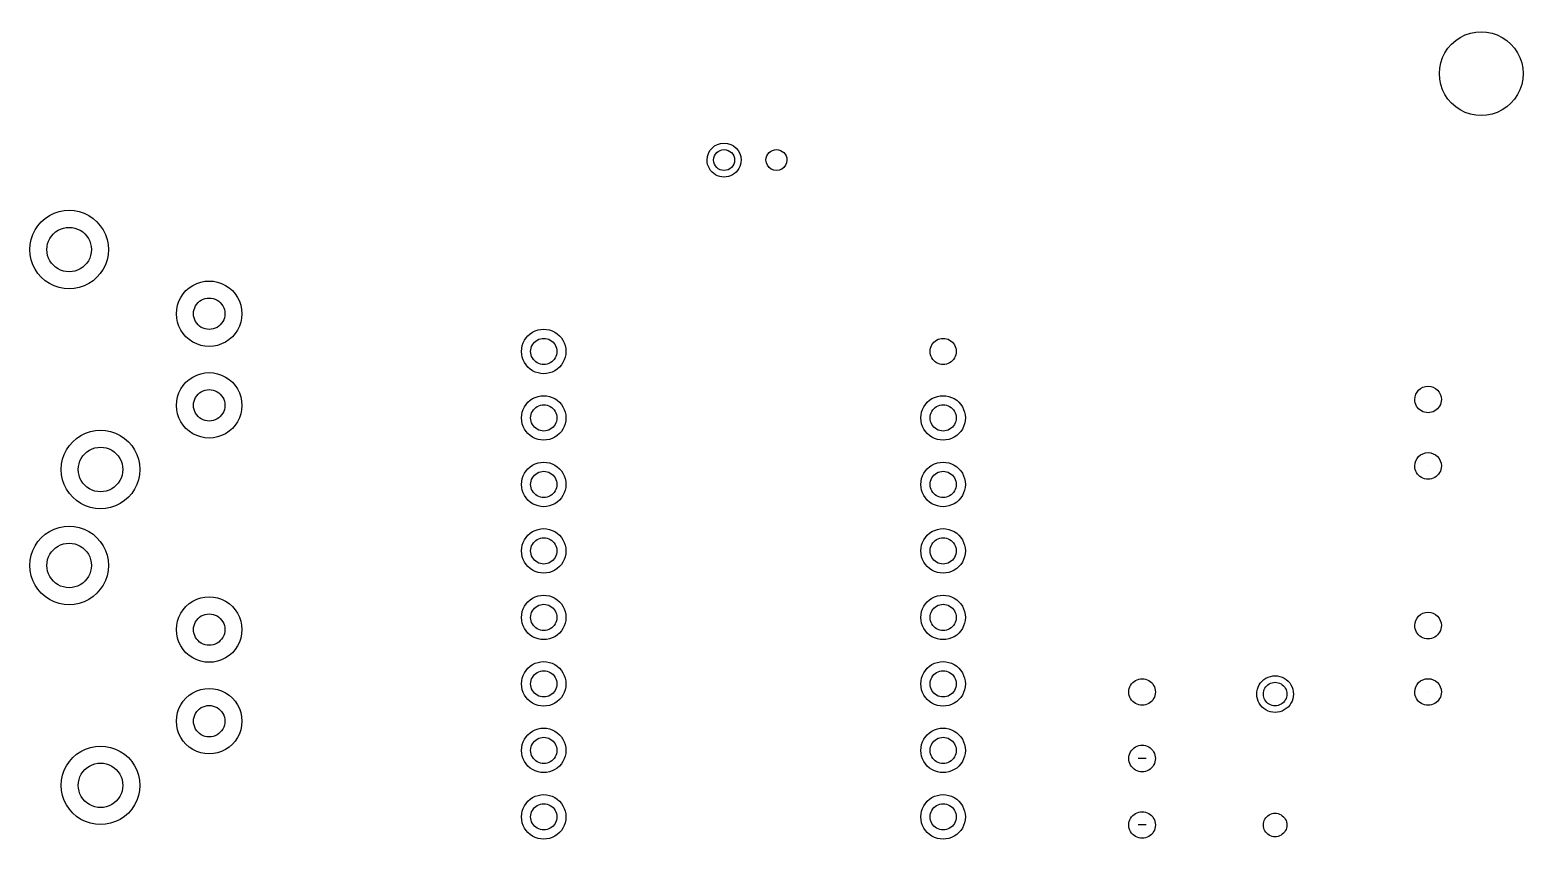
# Model space of a CAD drawing. Extents: x 2 to 134, y -65 to -1.
# Drawn here: x 76.9 to 134, y -32.4 to -1.4 of the extents above; entities that cross this region are included whole.
import ezdxf

# ---------------------------------------------------------------- set-up
doc = ezdxf.new("R2010")
doc.units = 0
doc.layers.get('0').update_dxf_attribs({"linetype": 'CONTINUOUS'})

msp = doc.modelspace()

# ---------------------------------------------------------------- linework, layer by layer
at = {"color": 7}
for p, q in [((133.986069, -3.110611), (133.986069, -3.110611)), ((103.862073, -6.412611), (103.862073, -6.412611)), ((104.112075, -6.412611), (104.112075, -6.412611)), ((105.862069, -6.412611), (105.862069, -6.412611)), ((79.292059, -9.832594), (79.292059, -9.832594)), ((79.942058, -9.832594), (79.942058, -9.832594)), ((84.392059, -12.282602), (84.392059, -12.282602)), ((85.04206, -12.282602), (85.04206, -12.282602)), ((97.072069, -13.722604), (97.072069, -13.722604)), ((97.422071, -13.722604), (97.422071, -13.722604)), ((112.328071, -13.722604), (112.328071, -13.722604)), ((84.392059, -15.782595), (84.392059, -15.782595)), ((85.04206, -15.782595), (85.04206, -15.782595)), ((130.86207, -15.556611), (130.86207, -15.556611)), ((97.072069, -16.262604), (97.072069, -16.262604)), ((97.422071, -16.262604), (97.422071, -16.262604)), ((112.328071, -16.262604), (112.328071, -16.262604)), ((112.678073, -16.262604), (112.678073, -16.262604)), ((80.491955, -18.232603), (80.491955, -18.232603)), ((81.141954, -18.232603), (81.141954, -18.232603)), ((130.3528, -18.095265), (130.3528, -18.095265)), ((130.86207, -18.096611), (130.86207, -18.096611)), ((97.072069, -18.802604), (97.072069, -18.802604)), ((97.422071, -18.802604), (97.422071, -18.802604)), ((112.328071, -18.802604), (112.328071, -18.802604)), ((112.678073, -18.802604), (112.678073, -18.802604)), ((97.072069, -21.342604), (97.072069, -21.342604)), ((97.422071, -21.342604), (97.422071, -21.342604)), ((112.328071, -21.342604), (112.328071, -21.342604)), ((112.678073, -21.342604), (112.678073, -21.342604)), ((79.292059, -21.897594), (79.292059, -21.897594)), ((79.942058, -21.897594), (79.942058, -21.897594)), ((97.072069, -23.882604), (97.072069, -23.882604)), ((97.422071, -23.882604), (97.422071, -23.882604)), ((112.328071, -23.882604), (112.328071, -23.882604)), ((112.678073, -23.882604), (112.678073, -23.882604)), ((84.392059, -24.347602), (84.392059, -24.347602)), ((85.04206, -24.347602), (85.04206, -24.347602)), ((130.86207, -24.192611), (130.86207, -24.192611)), ((97.072069, -26.422655), (97.072069, -26.422655)), ((97.422071, -26.422655), (97.422071, -26.422655)), ((112.328071, -26.422655), (112.328071, -26.422655)), ((112.678073, -26.422655), (112.678073, -26.422655)), ((119.94007, -26.732535), (119.94007, -26.732535)), ((130.3528, -26.731265), (130.3528, -26.731265)), ((130.86207, -26.732535), (130.86207, -26.732535)), ((124.962069, -26.812545), (124.962069, -26.812545)), ((125.212071, -26.812545), (125.212071, -26.812545)), ((84.392059, -27.847595), (84.392059, -27.847595)), ((85.04206, -27.847595), (85.04206, -27.847595)), ((97.072069, -28.962655), (97.072069, -28.962655)), ((97.422071, -28.962655), (97.422071, -28.962655)), ((112.328071, -28.962655), (112.328071, -28.962655)), ((112.678073, -28.962655), (112.678073, -28.962655)), ((119.5832, -29.271265), (119.2784, -29.271265)), ((119.94007, -29.272535), (119.94007, -29.272535)), ((80.491955, -30.297679), (80.491955, -30.297679)), ((81.141954, -30.297679), (81.141954, -30.297679)), ((97.072069, -31.502655), (97.072069, -31.502655)), ((97.422071, -31.502655), (97.422071, -31.502655)), ((112.328071, -31.502655), (112.328071, -31.502655)), ((112.678073, -31.502655), (112.678073, -31.502655)), ((119.5832, -31.811265), (119.2784, -31.811265)), ((119.94007, -31.812535), (119.94007, -31.812535)), ((124.962069, -31.812535), (124.962069, -31.812535))]:
    msp.add_line(p, q, dxfattribs=at)
for points in [[(131.58607, -1.724971), (132.081112, -1.439159), (132.691028, -1.439159), (133.18607, -1.724971)], [(130.786071, -3.110611), (130.786071, -2.538986), (131.091029, -2.010783), (131.58607, -1.724971)], [(133.18607, -1.724971), (133.681111, -2.010783), (133.986069, -2.538986), (133.986069, -3.110611)], [(131.58607, -4.496251), (131.091029, -4.210439), (130.786071, -3.682236), (130.786071, -3.110611)], [(133.986069, -3.110611), (133.986069, -3.682236), (133.681111, -4.210439), (133.18607, -4.496251)], [(133.18607, -4.496251), (132.691028, -4.782063), (132.081112, -4.782063), (131.58607, -4.496251)], [(102.812073, -6.412611), (102.812073, -6.053625), (103.103088, -5.76261), (103.462074, -5.76261)], [(103.062075, -6.412611), (103.062075, -6.191698), (103.241161, -6.012612), (103.462074, -6.012612)], [(103.462074, -5.76261), (103.82106, -5.76261), (104.112075, -6.053625), (104.112075, -6.412611)], [(103.462074, -6.012612), (103.682987, -6.012612), (103.862073, -6.191698), (103.862073, -6.412611)], [(105.062071, -6.412611), (105.062071, -6.191698), (105.241157, -6.012612), (105.46207, -6.012612)], [(105.46207, -6.012612), (105.682983, -6.012612), (105.862069, -6.191698), (105.862069, -6.412611)], [(103.137073, -6.975529), (102.935962, -6.859417), (102.812073, -6.644834), (102.812073, -6.412611)], [(103.462074, -6.81261), (103.241161, -6.81261), (103.062075, -6.633524), (103.062075, -6.412611)], [(103.862073, -6.412611), (103.862073, -6.633524), (103.682987, -6.81261), (103.462074, -6.81261)], [(104.112075, -6.412611), (104.112075, -6.644834), (103.988186, -6.859417), (103.787075, -6.975529)], [(105.26207, -6.75902), (105.13831, -6.687567), (105.062071, -6.555517), (105.062071, -6.412611)], [(105.66207, -6.75902), (105.538309, -6.830473), (105.385831, -6.830473), (105.26207, -6.75902)], [(105.862069, -6.412611), (105.862069, -6.555517), (105.78583, -6.687567), (105.66207, -6.75902)], [(103.787075, -6.975529), (103.585964, -7.09164), (103.338184, -7.09164), (103.137073, -6.975529)], [(76.942058, -9.832594), (76.942058, -9.296696), (77.227957, -8.801505), (77.692058, -8.533556)], [(77.692058, -8.533556), (78.15616, -8.265607), (78.727956, -8.265607), (79.192058, -8.533556)], [(79.192058, -8.533556), (79.656159, -8.801505), (79.942058, -9.296696), (79.942058, -9.832594)], [(77.592057, -9.832594), (77.592057, -9.528918), (77.754066, -9.24831), (78.017058, -9.096472)], [(78.017058, -9.096472), (78.280049, -8.944634), (78.604067, -8.944634), (78.867058, -9.096472)], [(78.867058, -9.096472), (79.13005, -9.24831), (79.292059, -9.528918), (79.292059, -9.832594)], [(77.692058, -11.131632), (77.227957, -10.863683), (76.942058, -10.368492), (76.942058, -9.832594)], [(78.017058, -10.568716), (77.754066, -10.416878), (77.592057, -10.13627), (77.592057, -9.832594)], [(79.292059, -9.832594), (79.292059, -10.13627), (79.13005, -10.416878), (78.867058, -10.568716)], [(79.942058, -9.832594), (79.942058, -10.368492), (79.656159, -10.863683), (79.192058, -11.131632)], [(78.867058, -10.568716), (78.604067, -10.720554), (78.280049, -10.720554), (78.017058, -10.568716)], [(79.192058, -11.131632), (78.727956, -11.399581), (78.15616, -11.399581), (77.692058, -11.131632)], [(82.54206, -12.282602), (82.54206, -11.83602), (82.780309, -11.423361), (83.16706, -11.20007)], [(83.16706, -11.20007), (83.553811, -10.976779), (84.030309, -10.976779), (84.41706, -11.20007)], [(84.41706, -11.20007), (84.803811, -11.423361), (85.04206, -11.83602), (85.04206, -12.282602)], [(83.192061, -12.282602), (83.192061, -12.068243), (83.30642, -11.870167), (83.492061, -11.762988)], [(83.492061, -11.762988), (83.677701, -11.655808), (83.906419, -11.655808), (84.092059, -11.762988)], [(84.092059, -11.762988), (84.2777, -11.870167), (84.392059, -12.068243), (84.392059, -12.282602)], [(83.16706, -13.365134), (82.780309, -13.141843), (82.54206, -12.729184), (82.54206, -12.282602)], [(83.492061, -12.802216), (83.30642, -12.695037), (83.192061, -12.496961), (83.192061, -12.282602)], [(84.392059, -12.282602), (84.392059, -12.496961), (84.2777, -12.695037), (84.092059, -12.802216)], [(85.04206, -12.282602), (85.04206, -12.729184), (84.803811, -13.141843), (84.41706, -13.365134)], [(84.092059, -12.802216), (83.906419, -12.909395), (83.677701, -12.909395), (83.492061, -12.802216)], [(95.722069, -13.722604), (95.722069, -13.418928), (95.884078, -13.13832), (96.14707, -12.986482)], [(96.14707, -12.986482), (96.410061, -12.834644), (96.734079, -12.834644), (96.99707, -12.986482)], [(96.99707, -12.986482), (97.260062, -13.13832), (97.422071, -13.418928), (97.422071, -13.722604)], [(84.41706, -13.365134), (84.030309, -13.588425), (83.553811, -13.588425), (83.16706, -13.365134)], [(96.072071, -13.722604), (96.072071, -13.543972), (96.16737, -13.378908), (96.322071, -13.289592)], [(96.322071, -13.289592), (96.476771, -13.200276), (96.667369, -13.200276), (96.82207, -13.289592)], [(96.82207, -13.289592), (96.97677, -13.378908), (97.072069, -13.543972), (97.072069, -13.722604)], [(111.328073, -13.722604), (111.328073, -13.543972), (111.423372, -13.378908), (111.578073, -13.289592)], [(111.578073, -13.289592), (111.732773, -13.200276), (111.923371, -13.200276), (112.078072, -13.289592)], [(112.078072, -13.289592), (112.232772, -13.378908), (112.328071, -13.543972), (112.328071, -13.722604)], [(96.14707, -14.458726), (95.884078, -14.306888), (95.722069, -14.02628), (95.722069, -13.722604)], [(96.322071, -14.155616), (96.16737, -14.0663), (96.072071, -13.901236), (96.072071, -13.722604)], [(96.82207, -14.155616), (96.667369, -14.244932), (96.476771, -14.244932), (96.322071, -14.155616)], [(97.072069, -13.722604), (97.072069, -13.901236), (96.97677, -14.0663), (96.82207, -14.155616)], [(97.422071, -13.722604), (97.422071, -14.02628), (97.260062, -14.306888), (96.99707, -14.458726)], [(111.578073, -14.155616), (111.423372, -14.0663), (111.328073, -13.901236), (111.328073, -13.722604)], [(112.078072, -14.155616), (111.923371, -14.244932), (111.732773, -14.244932), (111.578073, -14.155616)], [(112.328071, -13.722604), (112.328071, -13.901236), (112.232772, -14.0663), (112.078072, -14.155616)], [(82.54206, -15.782595), (82.54206, -15.336013), (82.780309, -14.923354), (83.16706, -14.700063)], [(83.16706, -14.700063), (83.553811, -14.476772), (84.030309, -14.476772), (84.41706, -14.700063)], [(84.41706, -14.700063), (84.803811, -14.923354), (85.04206, -15.336013), (85.04206, -15.782595)], [(96.99707, -14.458726), (96.734079, -14.610564), (96.410061, -14.610564), (96.14707, -14.458726)], [(83.192061, -15.782595), (83.192061, -15.568236), (83.30642, -15.37016), (83.492061, -15.262981)], [(83.492061, -15.262981), (83.677701, -15.155801), (83.906419, -15.155801), (84.092059, -15.262981)], [(84.092059, -15.262981), (84.2777, -15.37016), (84.392059, -15.568236), (84.392059, -15.782595)], [(96.14707, -15.526482), (96.410061, -15.374644), (96.734079, -15.374644), (96.99707, -15.526482)], [(111.403072, -15.526482), (111.666063, -15.374644), (111.990081, -15.374644), (112.253072, -15.526482)], [(129.84607, -15.556611), (129.84607, -15.27605), (130.073509, -15.048611), (130.35407, -15.048611)], [(130.35407, -15.048611), (130.634631, -15.048611), (130.86207, -15.27605), (130.86207, -15.556611)], [(83.16706, -16.865127), (82.780309, -16.641836), (82.54206, -16.229177), (82.54206, -15.782595)], [(83.492061, -16.302209), (83.30642, -16.19503), (83.192061, -15.996954), (83.192061, -15.782595)], [(84.392059, -15.782595), (84.392059, -15.996954), (84.2777, -16.19503), (84.092059, -16.302209)], [(85.04206, -15.782595), (85.04206, -16.229177), (84.803811, -16.641836), (84.41706, -16.865127)], [(95.722069, -16.262604), (95.722069, -15.958928), (95.884078, -15.67832), (96.14707, -15.526482)], [(96.072071, -16.262604), (96.072071, -16.083972), (96.16737, -15.918908), (96.322071, -15.829592)], [(96.322071, -15.829592), (96.476771, -15.740276), (96.667369, -15.740276), (96.82207, -15.829592)], [(96.82207, -15.829592), (96.97677, -15.918908), (97.072069, -16.083972), (97.072069, -16.262604)], [(96.99707, -15.526482), (97.260062, -15.67832), (97.422071, -15.958928), (97.422071, -16.262604)], [(110.978071, -16.262604), (110.978071, -15.958928), (111.14008, -15.67832), (111.403072, -15.526482)], [(111.328073, -16.262604), (111.328073, -16.083972), (111.423372, -15.918908), (111.578073, -15.829592)], [(111.578073, -15.829592), (111.732773, -15.740276), (111.923371, -15.740276), (112.078072, -15.829592)], [(112.078072, -15.829592), (112.232772, -15.918908), (112.328071, -16.083972), (112.328071, -16.262604)], [(112.253072, -15.526482), (112.516064, -15.67832), (112.678073, -15.958928), (112.678073, -16.262604)], [(130.10007, -15.996552), (129.942894, -15.905806), (129.84607, -15.738102), (129.84607, -15.556611)], [(130.86207, -15.556611), (130.86207, -15.738102), (130.765246, -15.905806), (130.60807, -15.996552)], [(84.092059, -16.302209), (83.906419, -16.409388), (83.677701, -16.409388), (83.492061, -16.302209)], [(96.14707, -16.998726), (95.884078, -16.846888), (95.722069, -16.56628), (95.722069, -16.262604)], [(96.322071, -16.695616), (96.16737, -16.6063), (96.072071, -16.441236), (96.072071, -16.262604)], [(97.072069, -16.262604), (97.072069, -16.441236), (96.97677, -16.6063), (96.82207, -16.695616)], [(97.422071, -16.262604), (97.422071, -16.56628), (97.260062, -16.846888), (96.99707, -16.998726)], [(111.403072, -16.998726), (111.14008, -16.846888), (110.978071, -16.56628), (110.978071, -16.262604)], [(111.578073, -16.695616), (111.423372, -16.6063), (111.328073, -16.441236), (111.328073, -16.262604)], [(112.328071, -16.262604), (112.328071, -16.441236), (112.232772, -16.6063), (112.078072, -16.695616)], [(112.678073, -16.262604), (112.678073, -16.56628), (112.516064, -16.846888), (112.253072, -16.998726)], [(130.60807, -15.996552), (130.450894, -16.087297), (130.257246, -16.087297), (130.10007, -15.996552)], [(78.141954, -18.232603), (78.141954, -17.696704), (78.427853, -17.201514), (78.891954, -16.933565)], [(78.891954, -16.933565), (79.356056, -16.665616), (79.927852, -16.665616), (80.391954, -16.933565)], [(80.391954, -16.933565), (80.856055, -17.201514), (81.141954, -17.696704), (81.141954, -18.232603)], [(84.41706, -16.865127), (84.030309, -17.088418), (83.553811, -17.088418), (83.16706, -16.865127)], [(96.99707, -16.998726), (96.734079, -17.150564), (96.410061, -17.150564), (96.14707, -16.998726)], [(96.82207, -16.695616), (96.667369, -16.784932), (96.476771, -16.784932), (96.322071, -16.695616)], [(112.253072, -16.998726), (111.990081, -17.150564), (111.666063, -17.150564), (111.403072, -16.998726)], [(112.078072, -16.695616), (111.923371, -16.784932), (111.732773, -16.784932), (111.578073, -16.695616)], [(78.791953, -18.232603), (78.791953, -17.928927), (78.953962, -17.648318), (79.216954, -17.49648)], [(79.216954, -17.49648), (79.479945, -17.344642), (79.803963, -17.344642), (80.066954, -17.49648)], [(80.066954, -17.49648), (80.329946, -17.648318), (80.491955, -17.928927), (80.491955, -18.232603)], [(129.84607, -18.096611), (129.84607, -17.81605), (130.073509, -17.588611), (130.35407, -17.588611)], [(130.35407, -17.588611), (130.634631, -17.588611), (130.86207, -17.81605), (130.86207, -18.096611)], [(78.891954, -19.53164), (78.427853, -19.263691), (78.141954, -18.768501), (78.141954, -18.232603)], [(79.216954, -18.968725), (78.953962, -18.816887), (78.791953, -18.536279), (78.791953, -18.232603)], [(80.491955, -18.232603), (80.491955, -18.536279), (80.329946, -18.816887), (80.066954, -18.968725)], [(81.141954, -18.232603), (81.141954, -18.768501), (80.856055, -19.263691), (80.391954, -19.53164)], [(95.722069, -18.802604), (95.722069, -18.498928), (95.884078, -18.21832), (96.14707, -18.066482)], [(96.14707, -18.066482), (96.410061, -17.914644), (96.734079, -17.914644), (96.99707, -18.066482)], [(96.99707, -18.066482), (97.260062, -18.21832), (97.422071, -18.498928), (97.422071, -18.802604)], [(110.978071, -18.802604), (110.978071, -18.498928), (111.14008, -18.21832), (111.403072, -18.066482)], [(111.403072, -18.066482), (111.666063, -17.914644), (111.990081, -17.914644), (112.253072, -18.066482)], [(112.253072, -18.066482), (112.516064, -18.21832), (112.678073, -18.498928), (112.678073, -18.802604)], [(130.10007, -18.536552), (129.942894, -18.445806), (129.84607, -18.278102), (129.84607, -18.096611)], [(130.86207, -18.096611), (130.86207, -18.278102), (130.765246, -18.445806), (130.60807, -18.536552)], [(96.14707, -19.538726), (95.884078, -19.386888), (95.722069, -19.10628), (95.722069, -18.802604)], [(96.072071, -18.802604), (96.072071, -18.623972), (96.16737, -18.458908), (96.322071, -18.369592)], [(96.322071, -19.235616), (96.16737, -19.1463), (96.072071, -18.981236), (96.072071, -18.802604)], [(96.322071, -18.369592), (96.476771, -18.280276), (96.667369, -18.280276), (96.82207, -18.369592)], [(96.82207, -18.369592), (96.97677, -18.458908), (97.072069, -18.623972), (97.072069, -18.802604)], [(97.072069, -18.802604), (97.072069, -18.981236), (96.97677, -19.1463), (96.82207, -19.235616)], [(97.422071, -18.802604), (97.422071, -19.10628), (97.260062, -19.386888), (96.99707, -19.538726)], [(111.403072, -19.538726), (111.14008, -19.386888), (110.978071, -19.10628), (110.978071, -18.802604)], [(111.328073, -18.802604), (111.328073, -18.623972), (111.423372, -18.458908), (111.578073, -18.369592)], [(111.578073, -19.235616), (111.423372, -19.1463), (111.328073, -18.981236), (111.328073, -18.802604)], [(111.578073, -18.369592), (111.732773, -18.280276), (111.923371, -18.280276), (112.078072, -18.369592)], [(112.078072, -18.369592), (112.232772, -18.458908), (112.328071, -18.623972), (112.328071, -18.802604)], [(112.328071, -18.802604), (112.328071, -18.981236), (112.232772, -19.1463), (112.078072, -19.235616)], [(112.678073, -18.802604), (112.678073, -19.10628), (112.516064, -19.386888), (112.253072, -19.538726)], [(130.60807, -18.536552), (130.450894, -18.627297), (130.257246, -18.627297), (130.10007, -18.536552)], [(80.066954, -18.968725), (79.803963, -19.120563), (79.479945, -19.120563), (79.216954, -18.968725)], [(96.82207, -19.235616), (96.667369, -19.324932), (96.476771, -19.324932), (96.322071, -19.235616)], [(112.078072, -19.235616), (111.923371, -19.324932), (111.732773, -19.324932), (111.578073, -19.235616)], [(80.391954, -19.53164), (79.927852, -19.799589), (79.356056, -19.799589), (78.891954, -19.53164)], [(96.99707, -19.538726), (96.734079, -19.690564), (96.410061, -19.690564), (96.14707, -19.538726)], [(112.253072, -19.538726), (111.990081, -19.690564), (111.666063, -19.690564), (111.403072, -19.538726)], [(77.692058, -20.598556), (78.15616, -20.330607), (78.727956, -20.330607), (79.192058, -20.598556)], [(96.14707, -20.606482), (96.410061, -20.454644), (96.734079, -20.454644), (96.99707, -20.606482)], [(111.403072, -20.606482), (111.666063, -20.454644), (111.990081, -20.454644), (112.253072, -20.606482)], [(76.942058, -21.897594), (76.942058, -21.361696), (77.227957, -20.866505), (77.692058, -20.598556)], [(78.017058, -21.161472), (78.280049, -21.009634), (78.604067, -21.009634), (78.867058, -21.161472)], [(79.192058, -20.598556), (79.656159, -20.866505), (79.942058, -21.361696), (79.942058, -21.897594)], [(95.722069, -21.342604), (95.722069, -21.038928), (95.884078, -20.75832), (96.14707, -20.606482)], [(96.072071, -21.342604), (96.072071, -21.163972), (96.16737, -20.998908), (96.322071, -20.909592)], [(96.322071, -20.909592), (96.476771, -20.820276), (96.667369, -20.820276), (96.82207, -20.909592)], [(96.82207, -20.909592), (96.97677, -20.998908), (97.072069, -21.163972), (97.072069, -21.342604)], [(96.99707, -20.606482), (97.260062, -20.75832), (97.422071, -21.038928), (97.422071, -21.342604)], [(110.978071, -21.342604), (110.978071, -21.038928), (111.14008, -20.75832), (111.403072, -20.606482)], [(111.328073, -21.342604), (111.328073, -21.163972), (111.423372, -20.998908), (111.578073, -20.909592)], [(111.578073, -20.909592), (111.732773, -20.820276), (111.923371, -20.820276), (112.078072, -20.909592)], [(112.078072, -20.909592), (112.232772, -20.998908), (112.328071, -21.163972), (112.328071, -21.342604)], [(112.253072, -20.606482), (112.516064, -20.75832), (112.678073, -21.038928), (112.678073, -21.342604)], [(77.592057, -21.897594), (77.592057, -21.593918), (77.754066, -21.31331), (78.017058, -21.161472)], [(78.867058, -21.161472), (79.13005, -21.31331), (79.292059, -21.593918), (79.292059, -21.897594)], [(96.14707, -22.078726), (95.884078, -21.926888), (95.722069, -21.64628), (95.722069, -21.342604)], [(96.322071, -21.775616), (96.16737, -21.6863), (96.072071, -21.521236), (96.072071, -21.342604)], [(97.072069, -21.342604), (97.072069, -21.521236), (96.97677, -21.6863), (96.82207, -21.775616)], [(97.422071, -21.342604), (97.422071, -21.64628), (97.260062, -21.926888), (96.99707, -22.078726)], [(111.403072, -22.078726), (111.14008, -21.926888), (110.978071, -21.64628), (110.978071, -21.342604)], [(111.578073, -21.775616), (111.423372, -21.6863), (111.328073, -21.521236), (111.328073, -21.342604)], [(112.328071, -21.342604), (112.328071, -21.521236), (112.232772, -21.6863), (112.078072, -21.775616)], [(112.678073, -21.342604), (112.678073, -21.64628), (112.516064, -21.926888), (112.253072, -22.078726)], [(77.692058, -23.196632), (77.227957, -22.928683), (76.942058, -22.433492), (76.942058, -21.897594)], [(78.017058, -22.633716), (77.754066, -22.481878), (77.592057, -22.20127), (77.592057, -21.897594)], [(79.292059, -21.897594), (79.292059, -22.20127), (79.13005, -22.481878), (78.867058, -22.633716)], [(79.942058, -21.897594), (79.942058, -22.433492), (79.656159, -22.928683), (79.192058, -23.196632)], [(96.99707, -22.078726), (96.734079, -22.230564), (96.410061, -22.230564), (96.14707, -22.078726)], [(96.82207, -21.775616), (96.667369, -21.864932), (96.476771, -21.864932), (96.322071, -21.775616)], [(112.253072, -22.078726), (111.990081, -22.230564), (111.666063, -22.230564), (111.403072, -22.078726)], [(112.078072, -21.775616), (111.923371, -21.864932), (111.732773, -21.864932), (111.578073, -21.775616)], [(78.867058, -22.633716), (78.604067, -22.785554), (78.280049, -22.785554), (78.017058, -22.633716)], [(79.192058, -23.196632), (78.727956, -23.464581), (78.15616, -23.464581), (77.692058, -23.196632)], [(82.54206, -24.347602), (82.54206, -23.90102), (82.780309, -23.488361), (83.16706, -23.26507)], [(83.16706, -23.26507), (83.553811, -23.041779), (84.030309, -23.041779), (84.41706, -23.26507)], [(84.41706, -23.26507), (84.803811, -23.488361), (85.04206, -23.90102), (85.04206, -24.347602)], [(95.722069, -23.882604), (95.722069, -23.578928), (95.884078, -23.29832), (96.14707, -23.146482)], [(96.14707, -23.146482), (96.410061, -22.994644), (96.734079, -22.994644), (96.99707, -23.146482)], [(96.322071, -23.449592), (96.476771, -23.360276), (96.667369, -23.360276), (96.82207, -23.449592)], [(96.99707, -23.146482), (97.260062, -23.29832), (97.422071, -23.578928), (97.422071, -23.882604)], [(110.978071, -23.882604), (110.978071, -23.578928), (111.14008, -23.29832), (111.403072, -23.146482)], [(111.403072, -23.146482), (111.666063, -22.994644), (111.990081, -22.994644), (112.253072, -23.146482)], [(111.578073, -23.449592), (111.732773, -23.360276), (111.923371, -23.360276), (112.078072, -23.449592)], [(112.253072, -23.146482), (112.516064, -23.29832), (112.678073, -23.578928), (112.678073, -23.882604)], [(83.192061, -24.347602), (83.192061, -24.133243), (83.30642, -23.935167), (83.492061, -23.827988)], [(83.492061, -23.827988), (83.677701, -23.720808), (83.906419, -23.720808), (84.092059, -23.827988)], [(84.092059, -23.827988), (84.2777, -23.935167), (84.392059, -24.133243), (84.392059, -24.347602)], [(96.14707, -24.618726), (95.884078, -24.466888), (95.722069, -24.18628), (95.722069, -23.882604)], [(96.072071, -23.882604), (96.072071, -23.703972), (96.16737, -23.538908), (96.322071, -23.449592)], [(96.322071, -24.315616), (96.16737, -24.2263), (96.072071, -24.061236), (96.072071, -23.882604)], [(96.82207, -23.449592), (96.97677, -23.538908), (97.072069, -23.703972), (97.072069, -23.882604)], [(97.072069, -23.882604), (97.072069, -24.061236), (96.97677, -24.2263), (96.82207, -24.315616)], [(97.422071, -23.882604), (97.422071, -24.18628), (97.260062, -24.466888), (96.99707, -24.618726)], [(111.403072, -24.618726), (111.14008, -24.466888), (110.978071, -24.18628), (110.978071, -23.882604)], [(111.328073, -23.882604), (111.328073, -23.703972), (111.423372, -23.538908), (111.578073, -23.449592)], [(111.578073, -24.315616), (111.423372, -24.2263), (111.328073, -24.061236), (111.328073, -23.882604)], [(112.078072, -23.449592), (112.232772, -23.538908), (112.328071, -23.703972), (112.328071, -23.882604)], [(112.328071, -23.882604), (112.328071, -24.061236), (112.232772, -24.2263), (112.078072, -24.315616)], [(112.678073, -23.882604), (112.678073, -24.18628), (112.516064, -24.466888), (112.253072, -24.618726)], [(129.84607, -24.192611), (129.84607, -23.91205), (130.073509, -23.684611), (130.35407, -23.684611)], [(130.35407, -23.684611), (130.634631, -23.684611), (130.86207, -23.91205), (130.86207, -24.192611)], [(83.16706, -25.430134), (82.780309, -25.206843), (82.54206, -24.794184), (82.54206, -24.347602)], [(83.492061, -24.867216), (83.30642, -24.760037), (83.192061, -24.561961), (83.192061, -24.347602)], [(84.392059, -24.347602), (84.392059, -24.561961), (84.2777, -24.760037), (84.092059, -24.867216)], [(85.04206, -24.347602), (85.04206, -24.794184), (84.803811, -25.206843), (84.41706, -25.430134)], [(96.82207, -24.315616), (96.667369, -24.404932), (96.476771, -24.404932), (96.322071, -24.315616)], [(112.078072, -24.315616), (111.923371, -24.404932), (111.732773, -24.404932), (111.578073, -24.315616)], [(130.10007, -24.632552), (129.942894, -24.541806), (129.84607, -24.374102), (129.84607, -24.192611)], [(130.86207, -24.192611), (130.86207, -24.374102), (130.765246, -24.541806), (130.60807, -24.632552)], [(84.092059, -24.867216), (83.906419, -24.974395), (83.677701, -24.974395), (83.492061, -24.867216)], [(96.99707, -24.618726), (96.734079, -24.770564), (96.410061, -24.770564), (96.14707, -24.618726)], [(112.253072, -24.618726), (111.990081, -24.770564), (111.666063, -24.770564), (111.403072, -24.618726)], [(130.60807, -24.632552), (130.450894, -24.723297), (130.257246, -24.723297), (130.10007, -24.632552)], [(84.41706, -25.430134), (84.030309, -25.653425), (83.553811, -25.653425), (83.16706, -25.430134)], [(96.14707, -25.686532), (96.410061, -25.534694), (96.734079, -25.534694), (96.99707, -25.686532)], [(111.403072, -25.686532), (111.666063, -25.534694), (111.990081, -25.534694), (112.253072, -25.686532)], [(95.722069, -26.422655), (95.722069, -26.118979), (95.884078, -25.838371), (96.14707, -25.686532)], [(96.072071, -26.422655), (96.072071, -26.244022), (96.16737, -26.078959), (96.322071, -25.989643)], [(96.322071, -25.989643), (96.476771, -25.900327), (96.667369, -25.900327), (96.82207, -25.989643)], [(96.82207, -25.989643), (96.97677, -26.078959), (97.072069, -26.244022), (97.072069, -26.422655)], [(96.99707, -25.686532), (97.260062, -25.838371), (97.422071, -26.118979), (97.422071, -26.422655)], [(110.978071, -26.422655), (110.978071, -26.118979), (111.14008, -25.838371), (111.403072, -25.686532)], [(111.328073, -26.422655), (111.328073, -26.244022), (111.423372, -26.078959), (111.578073, -25.989643)], [(111.578073, -25.989643), (111.732773, -25.900327), (111.923371, -25.900327), (112.078072, -25.989643)], [(112.078072, -25.989643), (112.232772, -26.078959), (112.328071, -26.244022), (112.328071, -26.422655)], [(112.253072, -25.686532), (112.516064, -25.838371), (112.678073, -26.118979), (112.678073, -26.422655)], [(119.17807, -26.292594), (119.335246, -26.201848), (119.528894, -26.201848), (119.68607, -26.292594)], [(123.812069, -26.812545), (123.812069, -26.562458), (123.945488, -26.331369), (124.162069, -26.206326)], [(124.162069, -26.206326), (124.378651, -26.081283), (124.645489, -26.081283), (124.862071, -26.206326)], [(124.862071, -26.206326), (125.078652, -26.331369), (125.212071, -26.562458), (125.212071, -26.812545)], [(129.84607, -26.732535), (129.84607, -26.451974), (130.073509, -26.224535), (130.35407, -26.224535)], [(130.35407, -26.224535), (130.634631, -26.224535), (130.86207, -26.451974), (130.86207, -26.732535)], [(82.54206, -27.847595), (82.54206, -27.401013), (82.780309, -26.988354), (83.16706, -26.765063)], [(83.16706, -26.765063), (83.553811, -26.541772), (84.030309, -26.541772), (84.41706, -26.765063)], [(84.41706, -26.765063), (84.803811, -26.988354), (85.04206, -27.401013), (85.04206, -27.847595)], [(96.14707, -27.158777), (95.884078, -27.006939), (95.722069, -26.726331), (95.722069, -26.422655)], [(96.322071, -26.855667), (96.16737, -26.76635), (96.072071, -26.601287), (96.072071, -26.422655)], [(97.072069, -26.422655), (97.072069, -26.601287), (96.97677, -26.76635), (96.82207, -26.855667)], [(97.422071, -26.422655), (97.422071, -26.726331), (97.260062, -27.006939), (96.99707, -27.158777)], [(111.403072, -27.158777), (111.14008, -27.006939), (110.978071, -26.726331), (110.978071, -26.422655)], [(111.578073, -26.855667), (111.423372, -26.76635), (111.328073, -26.601287), (111.328073, -26.422655)], [(112.328071, -26.422655), (112.328071, -26.601287), (112.232772, -26.76635), (112.078072, -26.855667)], [(112.678073, -26.422655), (112.678073, -26.726331), (112.516064, -27.006939), (112.253072, -27.158777)], [(118.92407, -26.732535), (118.92407, -26.551044), (119.020894, -26.383339), (119.17807, -26.292594)], [(119.17807, -27.172476), (119.020894, -27.08173), (118.92407, -26.914026), (118.92407, -26.732535)], [(119.68607, -26.292594), (119.843246, -26.383339), (119.94007, -26.551044), (119.94007, -26.732535)], [(119.94007, -26.732535), (119.94007, -26.914026), (119.843246, -27.08173), (119.68607, -27.172476)], [(124.062071, -26.812545), (124.062071, -26.651776), (124.14784, -26.503219), (124.28707, -26.422834)], [(124.28707, -26.422834), (124.426301, -26.34245), (124.597839, -26.34245), (124.73707, -26.422834)], [(124.73707, -26.422834), (124.8763, -26.503219), (124.962069, -26.651776), (124.962069, -26.812545)], [(130.10007, -27.172476), (129.942894, -27.08173), (129.84607, -26.914026), (129.84607, -26.732535)], [(130.86207, -26.732535), (130.86207, -26.914026), (130.765246, -27.08173), (130.60807, -27.172476)], [(83.192061, -27.847595), (83.192061, -27.633236), (83.30642, -27.43516), (83.492061, -27.327981)], [(83.492061, -27.327981), (83.677701, -27.220801), (83.906419, -27.220801), (84.092059, -27.327981)], [(84.092059, -27.327981), (84.2777, -27.43516), (84.392059, -27.633236), (84.392059, -27.847595)], [(96.99707, -27.158777), (96.734079, -27.310615), (96.410061, -27.310615), (96.14707, -27.158777)], [(96.82207, -26.855667), (96.667369, -26.944983), (96.476771, -26.944983), (96.322071, -26.855667)], [(112.253072, -27.158777), (111.990081, -27.310615), (111.666063, -27.310615), (111.403072, -27.158777)], [(112.078072, -26.855667), (111.923371, -26.944983), (111.732773, -26.944983), (111.578073, -26.855667)], [(119.68607, -27.172476), (119.528894, -27.263221), (119.335246, -27.263221), (119.17807, -27.172476)], [(124.162069, -27.418764), (123.945488, -27.29372), (123.812069, -27.062631), (123.812069, -26.812545)], [(124.28707, -27.202255), (124.14784, -27.121871), (124.062071, -26.973314), (124.062071, -26.812545)], [(124.73707, -27.202255), (124.597839, -27.28264), (124.426301, -27.28264), (124.28707, -27.202255)], [(124.962069, -26.812545), (124.962069, -26.973314), (124.8763, -27.121871), (124.73707, -27.202255)], [(125.212071, -26.812545), (125.212071, -27.062631), (125.078652, -27.29372), (124.862071, -27.418764)], [(130.60807, -27.172476), (130.450894, -27.263221), (130.257246, -27.263221), (130.10007, -27.172476)], [(83.16706, -28.930127), (82.780309, -28.706836), (82.54206, -28.294177), (82.54206, -27.847595)], [(83.492061, -28.367209), (83.30642, -28.26003), (83.192061, -28.061954), (83.192061, -27.847595)], [(84.392059, -27.847595), (84.392059, -28.061954), (84.2777, -28.26003), (84.092059, -28.367209)], [(85.04206, -27.847595), (85.04206, -28.294177), (84.803811, -28.706836), (84.41706, -28.930127)], [(124.862071, -27.418764), (124.645489, -27.543807), (124.378651, -27.543807), (124.162069, -27.418764)], [(84.092059, -28.367209), (83.906419, -28.474388), (83.677701, -28.474388), (83.492061, -28.367209)], [(95.722069, -28.962655), (95.722069, -28.658979), (95.884078, -28.378371), (96.14707, -28.226532)], [(96.14707, -28.226532), (96.410061, -28.074694), (96.734079, -28.074694), (96.99707, -28.226532)], [(96.322071, -28.529643), (96.476771, -28.440327), (96.667369, -28.440327), (96.82207, -28.529643)], [(96.99707, -28.226532), (97.260062, -28.378371), (97.422071, -28.658979), (97.422071, -28.962655)], [(110.978071, -28.962655), (110.978071, -28.658979), (111.14008, -28.378371), (111.403072, -28.226532)], [(111.403072, -28.226532), (111.666063, -28.074694), (111.990081, -28.074694), (112.253072, -28.226532)], [(111.578073, -28.529643), (111.732773, -28.440327), (111.923371, -28.440327), (112.078072, -28.529643)], [(112.253072, -28.226532), (112.516064, -28.378371), (112.678073, -28.658979), (112.678073, -28.962655)], [(78.141954, -30.297679), (78.141954, -29.761781), (78.427853, -29.26659), (78.891954, -28.998641)], [(78.891954, -28.998641), (79.356056, -28.730692), (79.927852, -28.730692), (80.391954, -28.998641)], [(80.391954, -28.998641), (80.856055, -29.26659), (81.141954, -29.761781), (81.141954, -30.297679)], [(84.41706, -28.930127), (84.030309, -29.153418), (83.553811, -29.153418), (83.16706, -28.930127)], [(96.14707, -29.698777), (95.884078, -29.546939), (95.722069, -29.266331), (95.722069, -28.962655)], [(96.072071, -28.962655), (96.072071, -28.784022), (96.16737, -28.618959), (96.322071, -28.529643)], [(96.322071, -29.395667), (96.16737, -29.30635), (96.072071, -29.141287), (96.072071, -28.962655)], [(96.82207, -28.529643), (96.97677, -28.618959), (97.072069, -28.784022), (97.072069, -28.962655)], [(97.072069, -28.962655), (97.072069, -29.141287), (96.97677, -29.30635), (96.82207, -29.395667)], [(97.422071, -28.962655), (97.422071, -29.266331), (97.260062, -29.546939), (96.99707, -29.698777)], [(111.403072, -29.698777), (111.14008, -29.546939), (110.978071, -29.266331), (110.978071, -28.962655)], [(111.328073, -28.962655), (111.328073, -28.784022), (111.423372, -28.618959), (111.578073, -28.529643)], [(111.578073, -29.395667), (111.423372, -29.30635), (111.328073, -29.141287), (111.328073, -28.962655)], [(112.078072, -28.529643), (112.232772, -28.618959), (112.328071, -28.784022), (112.328071, -28.962655)], [(112.328071, -28.962655), (112.328071, -29.141287), (112.232772, -29.30635), (112.078072, -29.395667)], [(112.678073, -28.962655), (112.678073, -29.266331), (112.516064, -29.546939), (112.253072, -29.698777)], [(118.92407, -29.272535), (118.92407, -29.091044), (119.020894, -28.923339), (119.17807, -28.832594)], [(119.17807, -28.832594), (119.335246, -28.741848), (119.528894, -28.741848), (119.68607, -28.832594)], [(119.68607, -28.832594), (119.843246, -28.923339), (119.94007, -29.091044), (119.94007, -29.272535)], [(78.791953, -30.297679), (78.791953, -29.994003), (78.953962, -29.713395), (79.216954, -29.561556)], [(79.216954, -29.561556), (79.479945, -29.409718), (79.803963, -29.409718), (80.066954, -29.561556)], [(80.066954, -29.561556), (80.329946, -29.713395), (80.491955, -29.994003), (80.491955, -30.297679)], [(96.82207, -29.395667), (96.667369, -29.484983), (96.476771, -29.484983), (96.322071, -29.395667)], [(112.078072, -29.395667), (111.923371, -29.484983), (111.732773, -29.484983), (111.578073, -29.395667)], [(119.17807, -29.712476), (119.020894, -29.62173), (118.92407, -29.454026), (118.92407, -29.272535)], [(119.94007, -29.272535), (119.94007, -29.454026), (119.843246, -29.62173), (119.68607, -29.712476)], [(96.99707, -29.698777), (96.734079, -29.850615), (96.410061, -29.850615), (96.14707, -29.698777)], [(112.253072, -29.698777), (111.990081, -29.850615), (111.666063, -29.850615), (111.403072, -29.698777)], [(119.68607, -29.712476), (119.528894, -29.803221), (119.335246, -29.803221), (119.17807, -29.712476)], [(78.891954, -31.596717), (78.427853, -31.328767), (78.141954, -30.833577), (78.141954, -30.297679)], [(79.216954, -31.033801), (78.953962, -30.881963), (78.791953, -30.601355), (78.791953, -30.297679)], [(80.491955, -30.297679), (80.491955, -30.601355), (80.329946, -30.881963), (80.066954, -31.033801)], [(81.141954, -30.297679), (81.141954, -30.833577), (80.856055, -31.328767), (80.391954, -31.596717)], [(95.722069, -31.502655), (95.722069, -31.198979), (95.884078, -30.918371), (96.14707, -30.766532)], [(96.14707, -30.766532), (96.410061, -30.614694), (96.734079, -30.614694), (96.99707, -30.766532)], [(96.99707, -30.766532), (97.260062, -30.918371), (97.422071, -31.198979), (97.422071, -31.502655)], [(110.978071, -31.502655), (110.978071, -31.198979), (111.14008, -30.918371), (111.403072, -30.766532)], [(111.403072, -30.766532), (111.666063, -30.614694), (111.990081, -30.614694), (112.253072, -30.766532)], [(112.253072, -30.766532), (112.516064, -30.918371), (112.678073, -31.198979), (112.678073, -31.502655)], [(80.066954, -31.033801), (79.803963, -31.185639), (79.479945, -31.185639), (79.216954, -31.033801)], [(96.072071, -31.502655), (96.072071, -31.324022), (96.16737, -31.158959), (96.322071, -31.069643)], [(96.322071, -31.069643), (96.476771, -30.980327), (96.667369, -30.980327), (96.82207, -31.069643)], [(96.82207, -31.069643), (96.97677, -31.158959), (97.072069, -31.324022), (97.072069, -31.502655)], [(111.328073, -31.502655), (111.328073, -31.324022), (111.423372, -31.158959), (111.578073, -31.069643)], [(111.578073, -31.069643), (111.732773, -30.980327), (111.923371, -30.980327), (112.078072, -31.069643)], [(112.078072, -31.069643), (112.232772, -31.158959), (112.328071, -31.324022), (112.328071, -31.502655)], [(118.92407, -31.812535), (118.92407, -31.631044), (119.020894, -31.463339), (119.17807, -31.372594)], [(119.17807, -31.372594), (119.335246, -31.281848), (119.528894, -31.281848), (119.68607, -31.372594)], [(119.68607, -31.372594), (119.843246, -31.463339), (119.94007, -31.631044), (119.94007, -31.812535)], [(124.28707, -31.422824), (124.426301, -31.34244), (124.597839, -31.34244), (124.73707, -31.422824)], [(80.391954, -31.596717), (79.927852, -31.864666), (79.356056, -31.864666), (78.891954, -31.596717)], [(96.14707, -32.238777), (95.884078, -32.086939), (95.722069, -31.806331), (95.722069, -31.502655)], [(96.322071, -31.935667), (96.16737, -31.84635), (96.072071, -31.681287), (96.072071, -31.502655)], [(96.82207, -31.935667), (96.667369, -32.024983), (96.476771, -32.024983), (96.322071, -31.935667)], [(97.072069, -31.502655), (97.072069, -31.681287), (96.97677, -31.84635), (96.82207, -31.935667)], [(97.422071, -31.502655), (97.422071, -31.806331), (97.260062, -32.086939), (96.99707, -32.238777)], [(111.403072, -32.238777), (111.14008, -32.086939), (110.978071, -31.806331), (110.978071, -31.502655)], [(111.578073, -31.935667), (111.423372, -31.84635), (111.328073, -31.681287), (111.328073, -31.502655)], [(112.078072, -31.935667), (111.923371, -32.024983), (111.732773, -32.024983), (111.578073, -31.935667)], [(112.328071, -31.502655), (112.328071, -31.681287), (112.232772, -31.84635), (112.078072, -31.935667)], [(112.678073, -31.502655), (112.678073, -31.806331), (112.516064, -32.086939), (112.253072, -32.238777)], [(119.17807, -32.252476), (119.020894, -32.16173), (118.92407, -31.994026), (118.92407, -31.812535)], [(119.94007, -31.812535), (119.94007, -31.994026), (119.843246, -32.16173), (119.68607, -32.252476)], [(124.062071, -31.812535), (124.062071, -31.651766), (124.14784, -31.503209), (124.28707, -31.422824)], [(124.28707, -32.202245), (124.14784, -32.121861), (124.062071, -31.973304), (124.062071, -31.812535)], [(124.73707, -31.422824), (124.8763, -31.503209), (124.962069, -31.651766), (124.962069, -31.812535)], [(124.962069, -31.812535), (124.962069, -31.973304), (124.8763, -32.121861), (124.73707, -32.202245)], [(96.99707, -32.238777), (96.734079, -32.390615), (96.410061, -32.390615), (96.14707, -32.238777)], [(112.253072, -32.238777), (111.990081, -32.390615), (111.666063, -32.390615), (111.403072, -32.238777)], [(119.68607, -32.252476), (119.528894, -32.343221), (119.335246, -32.343221), (119.17807, -32.252476)], [(124.73707, -32.202245), (124.597839, -32.28263), (124.426301, -32.28263), (124.28707, -32.202245)]]:
    msp.add_open_spline(points, degree=3, dxfattribs=at)

doc.saveas('drawing.dxf')
